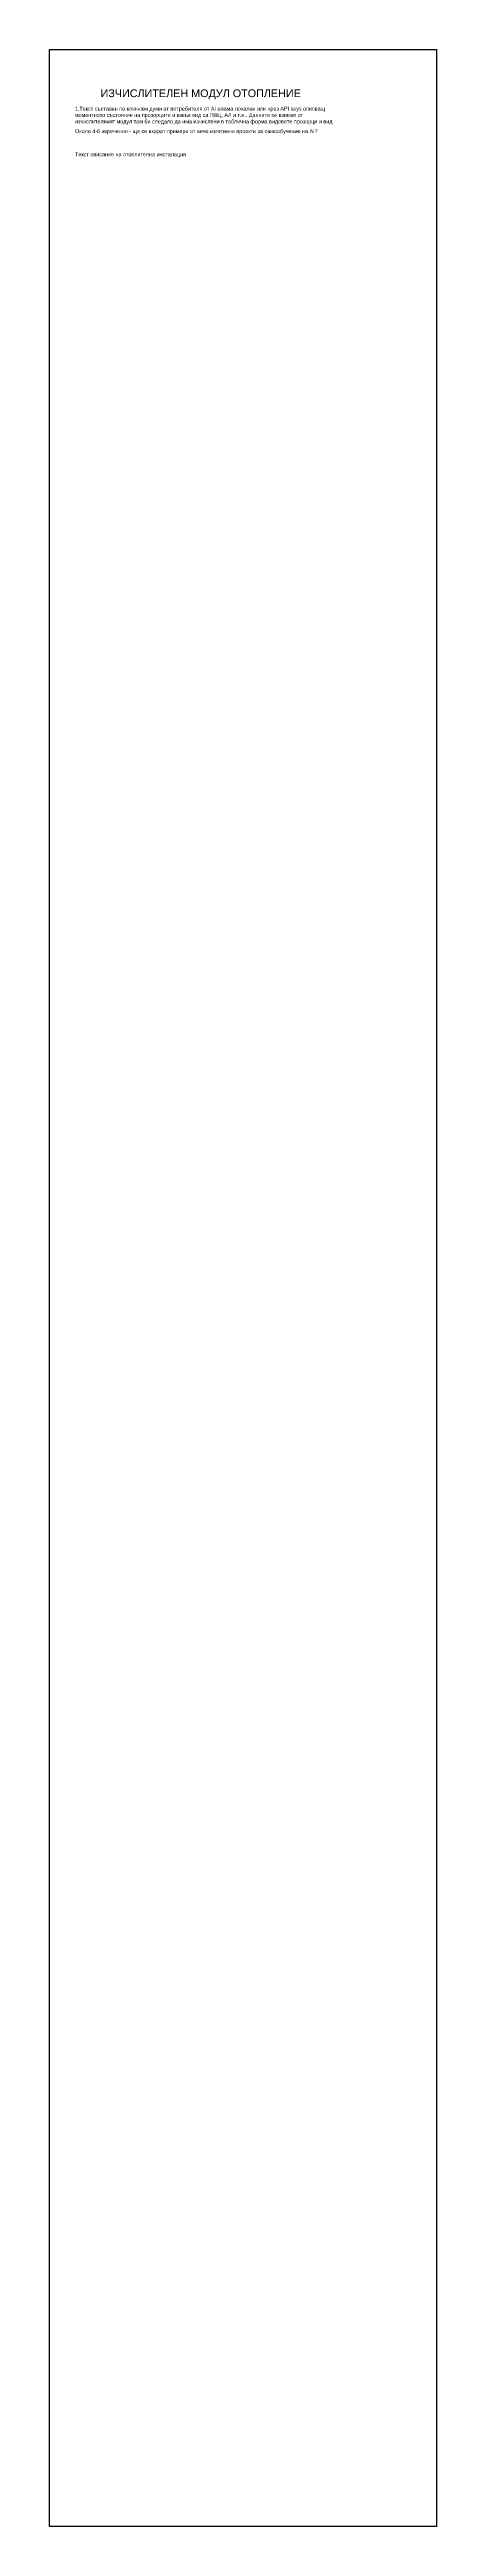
# Model space of a CAD drawing. Header units: inches. Extents: x -17 to 64, y -322 to 26.
# Drawn here: x 6.5 to 26.5, y -321.9 to -193.3 of the extents above; entities that cross this region are included whole.
import ezdxf

# ---------------------------------------------------------------- set-up
doc = ezdxf.new("R2010")
doc.units = ezdxf.units.IN
doc.header["$MEASUREMENT"] = 0
doc.styles.get("Standard").update_dxf_attribs({"font": 'arial.ttf'})

msp = doc.modelspace()

# ---------------------------------------------------------------- linework, layer by layer
msp.add_lwpolyline([(6.48, -193.32), (26.53, -193.32), (26.53, -321.88), (6.48, -321.88)], close=True)

# ---------------------------------------------------------------- texts
at = {"attachment_point": 1}
for s, width, gutter_width, insert, char_height in [('ИЗЧИСЛИТЕЛЕН МОДУЛ ОТОПЛЕНИЕ', 18.2546, 2, (9.12, -195.39), 0.4), ('1.Текст съставен по ключови думи от потребителя от AI олама локален или чрез API keys описващ моментното състояние на прозорците и какъв вид са ПВЦ, АЛ и т.н.. Данните се взимат от изчислителният модул там би следало да има изчислени в таблична форма видовете прозорци и вид.', 13.642, 1, (7.79, -196.29), 0.2), ('Около 4-6 изречения - ще се вкарат примери от вече изготвени проекти за самообучение на AI?', 11.9082, 1, (7.8, -197.46), 0.2), ('Текст описание на отоплителна инсталация', 11.9082, 1, (7.8, -198.66), 0.2)]:
    msp.add_mtext_dynamic_manual_height_columns(s, width=width, gutter_width=gutter_width, heights=[0], dxfattribs=dict(at, insert=insert, char_height=char_height))

doc.saveas('drawing.dxf')
